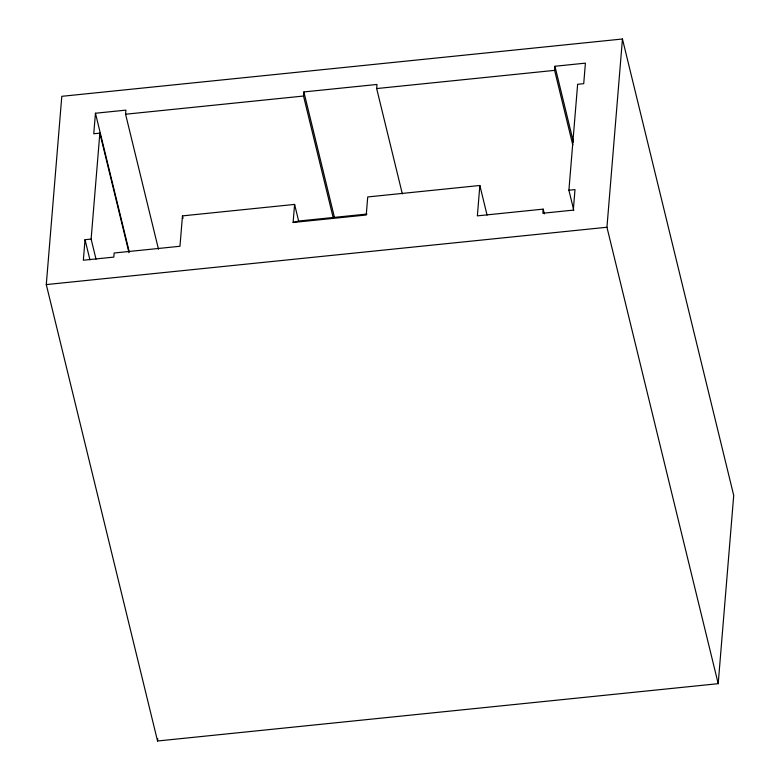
<?xml version="1.0" encoding="UTF-8"?>
<svg xmlns="http://www.w3.org/2000/svg" width="780" height="780" viewBox="0 0 780 780"><rect width="100%" height="100%" fill="white"/><g stroke="black" fill="none" stroke-linecap="round" stroke-linejoin="round"><path stroke-width="1.17" d="M46.283 284.583L61.796 96.32L622.45 39L733.717 495.417L718.204 683.68L157.55 741L46.283 284.583L606.947 227.253L622.45 39M158.476 249.191L125.58 114.231L125.921 110.126L95.453 113.236L93.756 133.77L99.85 133.146L91.123 239.07L85.03 239.694L83.343 260.218L113.812 257.107L114.153 253.003L179.966 246.266L182.471 215.884L294.596 204.418L298.652 221.023L366.98 214.042M157.55 741L157.745 738.572M487.071 215.075L479.856 185.484L367.731 196.95L366.239 215.007L293.114 222.485L294.596 204.418M333.255 217.971L303.527 96.037L303.869 91.933L376.994 84.454L376.662 88.559L402.344 193.918M479.856 185.484L477.36 215.865L543.173 209.137L544.333 213.866M543.173 209.137L542.841 213.242L573.31 210.122L574.996 189.599L568.903 190.222L573.807 210.346M572.783 144.944L554.609 70.366L554.941 66.261L585.409 63.141L583.723 83.674L577.629 84.289L568.903 190.222M293.114 222.485L298.652 221.023M125.58 114.231L303.527 96.037M376.662 88.559L554.609 70.366M606.947 227.253L718.204 683.68M554.941 66.261L573.417 142.028M303.869 91.933L334.454 217.415M182.471 215.884L183.047 218.254M95.453 113.236L129.217 251.755M99.85 133.146L129.002 252.71M91.123 239.07L96.028 259.194M85.03 239.694L89.934 259.818"/></g></svg>
